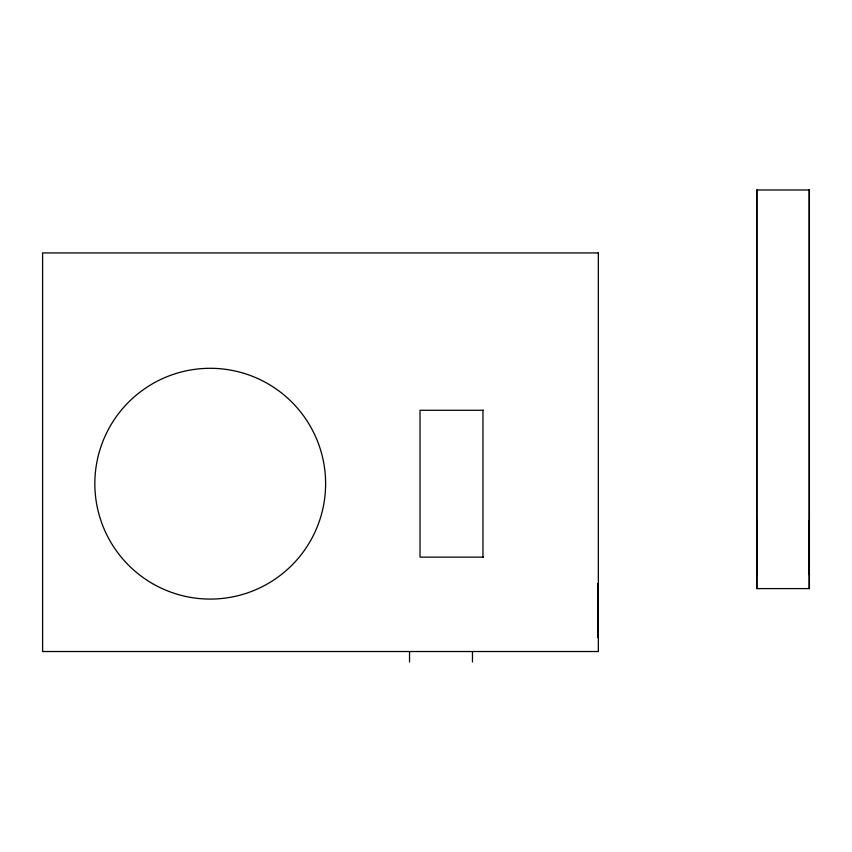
<?xml version="1.0" encoding="UTF-8"?>
<svg xmlns="http://www.w3.org/2000/svg" width="852" height="852" viewBox="0 0 852 852"><rect width="100%" height="100%" fill="white"/><g stroke="black" fill="none" stroke-linecap="round" stroke-linejoin="round"><path stroke-width="1.28" d="M483.446 410.27L420.025 410.27L420.025 557.123L483.446 557.123M809.123 189.985L809.123 588.594M756.949 189.985L756.949 588.594M482.956 410.27L482.956 557.123M472.466 651.524L472.466 662.015M409.535 651.524L409.535 662.015M598.2 603.408L598.232 637.733L598.232 583.194L598.2 603.408M756.81 540.466L756.842 574.802L756.832 520.252L756.81 540.466M809.262 540.466L809.293 574.802L809.283 520.252L809.262 540.466M809.4 189.985L756.683 189.985L756.683 588.594L809.4 588.594L809.4 189.985M598.338 252.927L42.6 252.927L42.611 651.524L598.338 651.524L598.338 252.927M152.54 583.62A115.382 115.382 0 0 0 325.613 483.691A115.382 115.382 0 0 0 152.54 383.762A115.382 115.382 0 0 0 152.54 583.62"/></g></svg>
